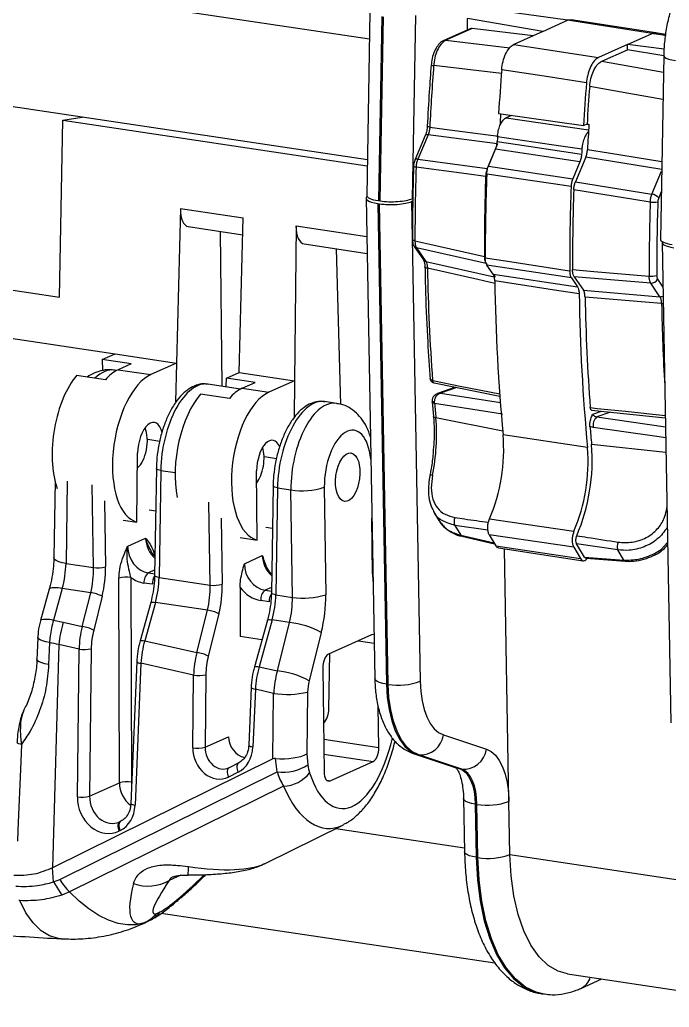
# Model space of a CAD drawing. Header units: millimetres. Extents: x 12 to 854, y 4 to 555.
# Drawn here: x 719.84 to 747.99, y 383.98 to 426.77 of the extents above; entities that cross this region are included whole.
import ezdxf

# ---------------------------------------------------------------- set-up
doc = ezdxf.new("R2010")
doc.units = ezdxf.units.MM

msp = doc.modelspace()

# ---------------------------------------------------------------- linework, layer by layer
at = {"color": 7, "linetype": 'Continuous', "lineweight": 25}
for p, q in [((734.998, 425.93), (674.23, 435.011)), ((734.904, 420.702), (674.136, 429.782)), ((735.019, 427.122), (734.876, 419.164)), ((743.585, 426.75), (740.13, 427.228)), ((735.527, 426.91), (735.384, 418.935)), ((735.458, 418.924), (735.601, 426.899)), ((736.988, 426.961), (736.846, 419.02)), ((742.517, 426.272), (739.245, 426.831)), ((739.245, 426.332), (739.245, 426.831)), ((742.517, 426.272), (743.585, 426.75)), ((743.742, 426.769), (743.585, 426.75)), ((747.242, 426.18), (743.585, 426.75)), ((743.585, 426.75), (743.585, 426.75)), ((747.401, 426.204), (743.742, 426.774)), ((739.355, 426.381), (738.217, 425.871)), ((739.443, 426.394), (738.309, 425.886)), ((742.085, 426.078), (739.443, 426.394)), ((742.517, 426.272), (741.251, 425.704)), ((738.309, 425.886), (741.078, 425.561)), ((746.183, 425.706), (747.242, 426.18)), ((747.242, 426.18), (747.242, 426.18)), ((747.323, 426.167), (747.242, 426.18)), ((747.819, 426.088), (747.323, 426.167)), ((747.482, 426.191), (747.402, 426.204)), ((747.827, 426.136), (747.482, 426.191)), ((741.251, 425.704), (744.925, 425.142)), ((746.183, 425.706), (744.925, 425.142)), ((745.063, 424.976), (746.183, 425.478)), ((746.183, 425.478), (746.183, 425.706)), ((747.763, 425.501), (746.183, 425.706)), ((747.748, 425.21), (746.183, 425.478)), ((745.063, 424.976), (747.735, 424.507)), ((747.748, 425.22), (747.605, 417.262)), ((737.67, 424.824), (737.67, 424.825)), ((721.565, 414.759), (721.703, 422.421)), ((721.703, 422.421), (722.549, 422.548)), ((721.703, 422.421), (734.899, 420.449)), ((740.593, 422.71), (744.27, 422.185)), ((741.15, 422.631), (740.923, 422.529)), ((740.923, 422.529), (744.493, 422.008)), ((737.502, 422.166), (737.502, 422.168)), ((744.426, 422.255), (744.27, 422.185)), ((744.426, 422.255), (744.507, 422.246)), ((737.412, 421.757), (736.966, 420.696)), ((737.538, 421.794), (737.092, 420.733)), ((737.413, 421.76), (737.412, 421.757)), ((740.552, 421.392), (737.538, 421.794)), ((740.552, 421.392), (740.104, 420.326)), ((740.152, 420.431), (740.461, 421.168)), ((744.119, 420.624), (740.461, 421.168)), ((737.092, 420.733), (740.104, 420.326)), ((744.372, 420.822), (743.924, 419.755)), ((747.66, 420.285), (744.372, 420.822)), ((740.152, 420.431), (743.809, 419.887)), ((744.119, 420.624), (743.809, 419.887)), ((747.24, 419.219), (747.658, 420.216)), ((688.57, 419.689), (721.565, 414.759)), ((743.924, 419.755), (747.24, 419.219)), ((734.848, 419.039), (735.227, 398.229)), ((747.642, 419.321), (747.531, 419.056)), ((726.808, 418.592), (726.636, 411.897)), ((726.808, 418.592), (729.521, 418.187)), ((735.356, 418.812), (735.429, 418.801)), ((735.356, 418.812), (735.735, 397.986)), ((735.384, 418.935), (735.458, 418.924)), ((735.809, 397.975), (735.429, 418.801)), ((736.875, 418.924), (736.817, 418.898)), ((736.817, 418.898), (737.196, 398.105)), ((729.349, 411.491), (729.521, 418.187)), ((686.088, 417.956), (723.972, 412.295)), ((727.146, 417.809), (729.502, 417.457)), ((731.813, 417.844), (731.744, 411.133)), ((731.813, 417.844), (734.878, 417.386)), ((728.61, 410.893), (728.54, 417.601)), ((732.165, 417.059), (734.892, 416.652)), ((733.749, 410.103), (733.573, 416.849)), ((736.939, 416.953), (737.334, 416.368)), ((740.05, 416.211), (737.041, 416.885)), ((737.041, 416.885), (737.436, 416.3)), ((747.68, 417.121), (748.059, 396.311)), ((737.336, 416.364), (737.334, 416.368)), ((737.401, 416.059), (737.401, 416.061)), ((737.436, 416.3), (740.404, 415.632)), ((740.05, 416.211), (740.081, 416.165)), ((743.747, 415.586), (740.09, 416.145)), ((740.354, 415.754), (740.09, 416.145)), ((740.354, 415.754), (744.011, 415.194)), ((740.361, 415.75), (740.446, 415.623)), ((743.747, 415.586), (744.011, 415.194)), ((747.189, 415.357), (743.87, 415.64)), ((743.87, 415.64), (744.266, 415.052)), ((747.48, 415.539), (747.715, 415.192)), ((747.584, 414.772), (747.189, 415.357)), ((744.266, 415.052), (747.584, 414.772)), ((723.417, 412.046), (723.972, 412.295)), ((723.972, 412.295), (726.636, 411.897)), ((724.664, 411.86), (723.417, 412.046)), ((723.417, 412.046), (723.42, 411.573)), ((724.664, 411.86), (724.106, 411.61)), ((726.636, 411.897), (725.523, 411.398)), ((726.636, 411.897), (726.593, 410.221)), ((723.549, 411.172), (722.304, 411.358)), ((724.037, 411.576), (723.949, 411.589)), ((724.106, 411.61), (725.523, 411.398)), ((728.794, 411.243), (729.349, 411.491)), ((729.349, 411.491), (731.744, 411.133)), ((729.413, 410.772), (727.992, 410.985)), ((728.79, 410.866), (728.794, 411.243)), ((730.04, 411.056), (728.794, 411.243)), ((729.483, 410.806), (730.04, 411.056)), ((731.744, 411.133), (730.632, 410.635)), ((731.744, 411.133), (731.728, 409.523)), ((737.733, 411.144), (737.737, 411.143)), ((737.8, 411.035), (740.653, 410.461)), ((738.731, 410.848), (737.95, 410.577)), ((738.783, 410.837), (738.08, 410.593)), ((728.926, 410.368), (727.678, 410.555)), ((729.483, 410.806), (730.632, 410.635)), ((738.08, 410.593), (740.675, 410.186)), ((726.593, 410.221), (726.6, 410.22)), ((733.57, 410.151), (733.051, 410.229)), ((737.711, 410.268), (737.712, 410.212)), ((737.712, 410.219), (737.77, 409.585)), ((737.821, 410.149), (737.818, 410.223)), ((744.624, 409.86), (747.818, 409.528)), ((744.671, 409.68), (745.058, 409.815)), ((745.449, 409.774), (744.844, 409.564)), ((744.844, 409.564), (747.825, 409.138)), ((740.776, 408.946), (737.878, 409.519)), ((744.689, 409.104), (744.552, 409.147)), ((744.447, 408.231), (740.789, 408.786)), ((725.906, 408.505), (725.39, 408.583)), ((747.845, 408.026), (744.622, 408.367)), ((724.918, 405.006), (724.948, 407.991)), ((730.965, 407.749), (730.449, 407.827)), ((725.76, 407.333), (725.687, 402.699)), ((725.951, 407.242), (725.878, 402.607)), ((725.951, 407.242), (726.572, 407.149)), ((730.123, 404.228), (730.107, 407.22)), ((721.368, 406.773), (721.316, 403.464)), ((721.901, 406.783), (721.845, 403.21)), ((723.037, 403.032), (722.981, 406.621)), ((730.82, 406.577), (730.747, 401.943)), ((731.01, 406.486), (730.937, 401.851)), ((731.01, 406.486), (731.593, 406.398)), ((731.655, 401.744), (731.593, 406.398)), ((733.039, 406.514), (733.1, 401.859)), ((723.513, 405.933), (723.557, 403.074)), ((728.096, 402.276), (728.04, 405.865)), ((725.731, 405.485), (725.444, 405.528)), ((737.777, 405.466), (738.005, 405.08)), ((747.866, 405.504), (747.889, 405.624)), ((747.866, 405.504), (747.891, 405.5)), ((724.329, 405.094), (724.918, 405.006)), ((728.572, 405.177), (728.617, 402.318)), ((735.132, 402.77), (735.101, 405.174)), ((738.008, 405.082), (738.027, 405.044)), ((738.702, 404.865), (738.957, 404.434)), ((740.132, 404.649), (738.702, 404.865)), ((730.791, 404.729), (730.504, 404.772)), ((738.957, 404.434), (740.399, 404.1)), ((743.847, 403.921), (740.187, 404.459)), ((740.187, 404.459), (740.47, 403.979)), ((724.517, 403.959), (725.294, 404.307)), ((729.388, 404.338), (730.123, 404.228)), ((739.006, 404.39), (740.421, 404.062)), ((740.47, 403.979), (744.142, 403.421)), ((744.322, 403.483), (743.976, 404.07)), ((745.756, 403.799), (743.976, 404.07)), ((747.636, 403.823), (747.917, 404.122)), ((729.576, 403.203), (730.353, 403.551)), ((740.583, 403.89), (744.255, 403.332)), ((741.042, 392.903), (740.843, 403.851)), ((743.847, 403.921), (744.142, 403.421)), ((746.017, 403.357), (745.756, 403.799)), ((747.345, 403.638), (747.636, 403.823)), ((721.845, 403.21), (723.037, 403.032)), ((744.322, 403.483), (746.017, 403.357)), ((744.383, 403.438), (746.082, 403.312)), ((725.691, 402.933), (725.414, 402.809)), ((725.414, 402.809), (725.689, 402.768)), ((735.144, 402.776), (735.132, 402.77)), ((724.157, 393.702), (724.138, 402.57)), ((724.658, 402.603), (724.677, 393.735)), ((725.586, 402.311), (725.224, 402.365)), ((725.878, 402.607), (728.096, 402.276)), ((721.118, 402.105), (720.737, 400.734)), ((721.679, 402.128), (721.298, 400.757)), ((722.914, 401.943), (721.679, 402.128)), ((722.549, 400.477), (722.914, 401.943)), ((729.387, 402.177), (729.392, 400.042)), ((730.75, 402.177), (730.474, 402.053)), ((730.474, 402.053), (730.748, 402.012)), ((730.937, 401.851), (731.655, 401.744)), ((723.409, 401.79), (723.044, 400.325)), ((725.515, 401.516), (725.054, 399.856)), ((725.717, 401.524), (725.256, 399.864)), ((727.973, 401.187), (725.717, 401.524)), ((730.646, 401.555), (730.283, 401.609)), ((727.516, 399.351), (727.973, 401.187)), ((728.468, 401.034), (728.011, 399.198)), ((721.298, 400.757), (721.728, 400.664)), ((721.728, 400.664), (722.549, 400.477)), ((730.574, 400.76), (730.011, 398.732)), ((730.777, 400.768), (730.213, 398.74)), ((731.533, 400.655), (730.777, 400.768)), ((731.007, 398.56), (731.533, 400.655)), ((732.908, 400.228), (732.381, 398.132)), ((735.082, 400.12), (733.22, 399.285)), ((721.13, 399.782), (721.09, 398.833)), ((721.533, 399.694), (721.26, 390.022)), ((722.41, 399.495), (721.533, 399.694)), ((725.256, 399.864), (727.516, 399.351)), ((730.336, 399.901), (729.392, 400.042)), ((734.515, 399.865), (735.199, 399.763)), ((722.336, 393.102), (722.41, 399.495)), ((722.94, 399.517), (722.866, 393.123)), ((733.24, 396.917), (733.278, 399.311)), ((724.913, 398.967), (724.654, 392.815)), ((725.094, 398.887), (724.835, 392.734)), ((727.377, 398.369), (725.094, 398.887)), ((730.213, 398.74), (731.007, 398.56)), ((732.972, 398.679), (733.032, 394.172)), ((727.34, 395.227), (727.377, 398.369)), ((727.907, 398.391), (727.87, 395.248)), ((735.735, 397.986), (735.809, 397.975)), ((729.87, 397.843), (729.765, 395.342)), ((730.051, 397.763), (729.945, 395.262)), ((730.844, 397.583), (730.051, 397.763)), ((730.805, 394.742), (730.844, 397.583)), ((732.317, 397.64), (732.279, 394.956)), ((735.402, 395.235), (735.379, 397.016)), ((727.87, 395.248), (728.891, 395.706)), ((733.013, 395.592), (735.402, 395.235)), ((738.201, 395.783), (740.064, 395.164)), ((730.805, 394.742), (721.26, 390.022)), ((729.332, 394.572), (728.911, 394.363)), ((729.336, 394.574), (729.332, 394.572)), ((730.989, 394.178), (730.924, 394.765)), ((732.279, 394.956), (732.332, 394.48)), ((733.021, 394.948), (735.155, 394.629)), ((733.292, 393.794), (735.155, 394.629)), ((736.928, 394.961), (738.79, 394.342)), ((737.058, 394.93), (736.928, 394.961)), ((737.058, 394.93), (737.131, 394.919)), ((737.058, 394.93), (738.92, 394.311)), ((738.993, 394.3), (737.131, 394.919)), ((721.573, 389.522), (730.989, 394.178)), ((729.301, 394.166), (728.88, 393.957)), ((738.92, 394.311), (738.79, 394.342)), ((738.92, 394.311), (738.993, 394.3)), ((722.866, 393.123), (724.157, 393.702)), ((733.148, 393.816), (733.292, 393.794)), ((731.27, 393.563), (721.994, 388.976)), ((739.073, 393.026), (739.115, 390.723)), ((741.084, 390.599), (741.042, 392.903)), ((739.581, 392.783), (739.655, 392.772)), ((739.581, 392.783), (739.623, 390.48)), ((739.697, 390.469), (739.655, 392.772)), ((724.222, 392.044), (724.172, 392.02)), ((724.225, 392.046), (724.222, 392.044)), ((724.19, 391.638), (724.141, 391.614)), ((730.472, 390.214), (733.84, 391.879)), ((733.534, 391.728), (739.112, 390.894)), ((739.623, 390.48), (739.697, 390.469)), ((741.084, 390.599), (751.944, 388.977)), ((721.307, 389.411), (721.26, 390.022)), ((721.307, 389.411), (721.573, 389.522)), ((726.828, 389.7), (726.316, 389.471)), ((721.307, 389.411), (721.307, 389.411)), ((721.307, 389.411), (721.667, 388.842)), ((719.84, 388.601), (719.803, 388.603)), ((721.994, 388.976), (721.667, 388.842)), ((725.417, 387.719), (725.237, 387.638)), ((725.426, 387.72), (725.534, 387.778)), ((725.776, 388.042), (725.926, 388.109)), ((725.974, 388.059), (740.431, 385.899)), ((743.572, 385.429), (753.263, 383.981)), ((744.153, 384.797), (745.065, 385.206)), ((742.469, 384.567), (742.542, 384.556))]:
    msp.add_line(p, q, dxfattribs=at)
at = {"color": 7, "linetype": 'Continuous', "lineweight": 25, "flags": 128}
for points in [[(747.323, 426.167), (747.425, 426.194), (747.482, 426.191)], [(747.748, 425.22), (747.75, 425.203), (747.783, 425.158), (747.853, 425.114), (747.958, 425.073), (748.094, 425.038), (748.256, 425.008)], [(740.717, 424.448), (739.134, 424.631), (737.779, 424.789)], [(744.402, 424.048), (742.565, 424.33), (740.728, 424.611)], [(747.714, 423.322), (746.232, 423.583), (744.54, 423.881)], [(737.611, 422.125), (737.575, 422.132), (737.545, 422.14), (737.522, 422.149), (737.508, 422.157), (737.502, 422.166), (737.502, 422.166)], [(737.611, 422.125), (738.253, 422.039), (740.593, 421.727)], [(737.538, 421.794), (737.5, 421.796), (737.468, 421.793), (737.442, 421.785), (737.423, 421.773), (737.413, 421.76)], [(744.202, 421.164), (742.885, 421.357), (740.544, 421.698)], [(740.534, 421.5), (741.412, 421.369), (744.192, 420.956)], [(744.445, 421.151), (745.362, 421.002), (747.666, 420.626)], [(737.092, 420.733), (737.054, 420.734), (737.022, 420.731), (736.996, 420.723), (736.977, 420.711), (736.966, 420.696)], [(737.018, 420.385), (736.982, 420.393), (736.952, 420.401), (736.93, 420.41), (736.916, 420.42), (736.91, 420.43), (736.91, 420.432)], [(740.031, 419.98), (739.198, 420.092), (737.018, 420.385)], [(743.735, 419.542), (742.857, 419.673), (740.078, 420.086)], [(747.166, 418.871), (746.46, 418.986), (743.851, 419.409)], [(736.967, 417.196), (736.931, 417.204), (736.902, 417.213), (736.879, 417.224), (736.865, 417.236), (736.859, 417.248), (736.859, 417.25)], [(736.967, 417.196), (737.608, 417.052), (739.976, 416.521)], [(740.015, 416.457), (740.893, 416.322), (743.672, 415.897)], [(737.51, 416.003), (737.474, 416.012), (737.444, 416.022), (737.422, 416.033), (737.407, 416.046), (737.401, 416.059), (737.401, 416.059)], [(740.432, 415.348), (739.688, 415.515), (737.51, 416.003)], [(743.796, 415.95), (744.714, 415.872), (747.115, 415.668)], [(744.085, 414.895), (743.207, 415.029), (740.428, 415.454)], [(747.658, 414.475), (746.951, 414.535), (744.34, 414.757)], [(747.728, 414.47), (747.702, 414.471), (747.658, 414.475)], [(737.737, 411.143), (737.819, 411.126), (738.93, 410.903), (740.645, 410.558)], [(737.737, 411.143), (737.741, 411.116), (737.747, 411.092), (737.757, 411.071), (737.768, 411.054), (737.782, 411.042), (737.797, 411.036), (737.8, 411.035)], [(737.783, 411.039), (737.784, 411.039), (737.799, 411.037)], [(737.71, 410.268), (737.711, 410.266), (737.716, 410.257), (737.731, 410.247), (737.753, 410.238), (737.782, 410.23), (737.818, 410.223)], [(737.821, 410.149), (737.785, 410.158), (737.755, 410.17), (737.732, 410.185), (737.718, 410.201), (737.712, 410.219), (737.712, 410.219)], [(740.761, 409.689), (740.208, 409.775), (737.821, 410.149)], [(744.564, 409.967), (744.87, 409.935), (746.094, 409.808), (747.816, 409.629)], [(747.834, 408.654), (747.345, 408.724), (744.689, 409.104)], [(725.951, 407.242), (725.89, 407.254), (725.839, 407.269), (725.799, 407.287), (725.773, 407.306), (725.761, 407.326), (725.76, 407.333)], [(731.01, 406.486), (730.949, 406.498), (730.898, 406.513), (730.859, 406.531), (730.832, 406.55), (730.82, 406.57), (730.82, 406.577)], [(740.2, 405.147), (741.079, 405.019), (743.86, 404.61)], [(721.845, 403.21), (721.677, 403.245), (721.535, 403.287), (721.425, 403.336), (721.352, 403.389), (721.318, 403.444), (721.316, 403.464)], [(725.878, 402.607), (725.817, 402.62), (725.766, 402.635), (725.727, 402.653), (725.7, 402.672), (725.688, 402.691), (725.687, 402.699)], [(721.679, 402.128), (721.511, 402.151), (721.367, 402.162), (721.251, 402.161), (721.17, 402.146), (721.125, 402.119), (721.118, 402.105)], [(730.937, 401.851), (730.877, 401.864), (730.826, 401.879), (730.786, 401.897), (730.76, 401.916), (730.748, 401.935), (730.747, 401.943)], [(725.515, 401.516), (725.518, 401.521), (725.534, 401.531), (725.563, 401.536), (725.605, 401.537), (725.657, 401.533), (725.717, 401.524)], [(721.298, 400.757), (721.13, 400.78), (720.986, 400.791), (720.87, 400.79), (720.789, 400.775), (720.744, 400.748), (720.737, 400.734)], [(730.574, 400.76), (730.577, 400.765), (730.593, 400.775), (730.622, 400.78), (730.664, 400.781), (730.716, 400.777), (730.777, 400.768)], [(720.622, 400.007), (720.594, 399.342), (720.582, 399.058)], [(721.13, 399.782), (720.967, 399.816), (720.83, 399.855), (720.725, 399.899), (720.655, 399.944), (720.624, 399.991), (720.622, 400.009)], [(725.054, 399.856), (725.056, 399.861), (725.072, 399.87), (725.102, 399.876), (725.143, 399.876), (725.195, 399.872), (725.256, 399.864)], [(721.09, 398.833), (720.927, 398.867), (720.79, 398.906), (720.685, 398.95), (720.615, 398.995), (720.584, 399.042), (720.582, 399.058)], [(724.913, 398.967), (724.914, 398.962), (724.925, 398.945), (724.949, 398.929), (724.987, 398.913), (725.035, 398.899), (725.094, 398.887)], [(730.011, 398.732), (730.013, 398.737), (730.029, 398.747), (730.059, 398.752), (730.1, 398.752), (730.152, 398.748), (730.213, 398.74)], [(735.735, 397.986), (735.574, 398.016), (735.437, 398.056), (735.332, 398.103), (735.262, 398.155), (735.229, 398.211), (735.227, 398.229)], [(735.735, 397.986), (735.768, 397.415), (735.844, 396.879), (735.961, 396.389), (736.117, 395.954), (736.309, 395.584), (736.533, 395.286), (736.785, 395.066), (737.058, 394.93)], [(737.196, 398.105), (737.221, 397.671), (737.279, 397.264), (737.368, 396.891), (737.486, 396.561), (737.632, 396.279), (737.803, 396.053), (737.994, 395.886), (738.201, 395.783)], [(729.87, 397.843), (729.871, 397.838), (729.882, 397.821), (729.906, 397.805), (729.944, 397.789), (729.992, 397.775), (730.051, 397.763)], [(737.131, 394.919), (736.858, 395.055), (736.607, 395.275), (736.382, 395.573), (736.19, 395.943), (736.034, 396.378), (735.917, 396.868), (735.841, 397.404), (735.809, 397.975)], [(719.911, 395.373), (719.852, 395.385), (719.802, 395.399), (719.763, 395.414), (719.737, 395.43), (719.724, 395.447), (719.723, 395.456)], [(719.911, 395.373), (719.88, 394.631), (719.757, 391.662), (719.737, 391.172)], [(729.765, 395.342), (729.765, 395.337), (729.776, 395.32), (729.801, 395.304), (729.838, 395.288), (729.887, 395.274), (729.945, 395.262)], [(740.064, 395.164), (740.266, 395.063), (740.452, 394.9), (740.618, 394.68), (740.76, 394.406), (740.876, 394.084), (740.962, 393.721), (741.018, 393.325), (741.042, 392.903)], [(729.332, 394.572), (729.303, 394.551), (729.278, 394.518), (729.26, 394.474), (729.251, 394.422), (729.25, 394.363), (729.259, 394.299), (729.276, 394.232), (729.301, 394.166)], [(728.911, 394.363), (728.882, 394.343), (728.856, 394.31), (728.839, 394.266), (728.829, 394.213), (728.829, 394.154), (728.837, 394.09), (728.855, 394.024), (728.88, 393.957)], [(738.92, 394.311), (739.057, 394.243), (739.182, 394.133), (739.295, 393.984), (739.391, 393.799), (739.469, 393.582), (739.527, 393.336), (739.565, 393.068), (739.581, 392.783)], [(739.655, 392.772), (739.638, 393.057), (739.601, 393.325), (739.542, 393.571), (739.464, 393.788), (739.368, 393.973), (739.256, 394.122), (739.13, 394.232), (738.993, 394.3)], [(739.581, 392.783), (739.419, 392.814), (739.283, 392.853), (739.178, 392.9), (739.108, 392.953), (739.075, 393.009), (739.073, 393.026)], [(724.654, 392.815), (724.655, 392.809), (724.666, 392.793), (724.69, 392.776), (724.728, 392.761), (724.776, 392.747), (724.835, 392.734)], [(724.172, 392.02), (724.143, 391.999), (724.117, 391.966), (724.099, 391.922), (724.09, 391.87), (724.09, 391.81), (724.098, 391.747), (724.115, 391.68), (724.141, 391.614)], [(724.222, 392.044), (724.193, 392.024), (724.167, 391.991), (724.149, 391.947), (724.14, 391.894), (724.139, 391.835), (724.148, 391.771), (724.165, 391.705), (724.19, 391.638)], [(739.623, 390.48), (739.461, 390.511), (739.325, 390.55), (739.22, 390.597), (739.15, 390.65), (739.117, 390.706), (739.115, 390.723)], [(739.623, 390.48), (739.674, 389.509), (739.791, 388.588), (739.97, 387.731), (740.21, 386.954), (740.507, 386.269), (740.855, 385.687), (741.249, 385.217), (741.683, 384.867), (742.149, 384.643), (742.469, 384.567)], [(742.566, 384.553), (742.223, 384.632), (741.756, 384.856), (741.323, 385.206), (740.929, 385.676), (740.58, 386.258), (740.284, 386.943), (740.044, 387.72), (739.864, 388.577), (739.748, 389.498), (739.697, 390.469)], [(743.572, 385.429), (743.179, 385.538), (742.744, 385.79), (742.345, 386.172), (741.99, 386.674), (741.686, 387.289), (741.44, 388.003), (741.255, 388.804), (741.136, 389.675), (741.084, 390.599)], [(721.635, 386.945), (721.52, 386.957), (721.133, 387.07), (720.764, 387.298), (720.42, 387.634), (720.11, 388.072), (719.84, 388.601)], [(725.237, 387.638), (724.885, 387.557), (724.505, 387.55), (724.104, 387.615), (723.688, 387.754), (723.263, 387.963), (722.834, 388.239), (722.409, 388.579), (721.994, 388.976)]]:
    msp.add_lwpolyline(points, dxfattribs=at)
at = {"color": 7, "linetype": 'Continuous', "lineweight": 25}
for centre, radius, start, end in [((738.291, 425.703), 0.183, 84.3937, 114.0793), ((833.986, 417.36), 96.494, 175.58475, 177.1695), ((737.772, 424.951), 0.163, 231.3794, 272.6248), ((838.814, 416.684), 98.405, 175.37975, 176.48912), ((842.454, 416.14), 98.37, 175.38903, 176.47708), ((841.932, 416.215), 97.693, 175.49924, 176.45528), ((837.224, 416.836), 96.722, 176.52561, 176.8298), ((840.893, 416.274), 96.571, 176.45502, 177.10513), ((837.17, 416.7), 96.754, 177.03924, 177.1567), ((840.874, 416.148), 96.802, 177.02936, 177.15288), ((830.909, 417.299), 93.941, 178.11727, 180.06292), ((834.516, 416.755), 94.54, 178.04524, 180.14176), ((834.867, 416.641), 94.852, 177.91845, 180.11122), ((838.559, 416.089), 94.886, 177.91436, 180.11574), ((838.337, 416.184), 94.541, 178.04519, 180.14182), ((747.158, 418.732), 0.494, 41.0308, 80.5258), ((841.087, 415.778), 93.972, 178.11356, 180.06698), ((747.301, 419.771), 0.909, 261.4827, 282.2778), ((840.934, 415.804), 93.49, 178.11356, 180.06698), ((737.077, 417.048), 0.167, 214.8454, 257.7988), ((737.471, 416.463), 0.168, 216.3332, 257.7637), ((821.517, 417.421), 84.02, 180.96685, 184.28466), ((747.221, 416.386), 0.726, 261.6234, 287.8478), ((747.199, 415.664), 0.308, 268.1656, 336.0796), ((824.343, 416.661), 83.924, 180.82364, 185.38389), ((828.026, 416.108), 83.95, 180.82819, 185.38388), ((828.792, 416.298), 84.465, 181.04564, 184.29889), ((747.597, 415.058), 0.287, 267.2606, 295.7927), ((832.769, 415.936), 85.124, 180.98308, 183.37445), ((724.838, 410.106), 1.672, 115.9442, 140.4155), ((737.833, 411.128), 0.102, 170.8827, 240.8142), ((730.214, 409.303), 1.672, 115.9442, 140.4155), ((815.069, 416.872), 77.541, 184.97429, 185.44182), ((745.226, 409.179), 0.542, 134.7738, 187.9456), ((728.826, 408.812), 9.08, 348.7008, 4.4664), ((822.465, 415.779), 78.195, 184.86585, 185.43964), ((732.998, 408.181), 7.815, 337.1597, 4.4419), ((736.171, 407.707), 8.477, 337.1385, 4.4635), ((736.691, 407.629), 7.779, 337.1634, 4.4405), ((737.662, 406.795), 0.247, 74.1691, 100.7098), ((732.069, 409.553), 3.19, 261.4248, 287.7002), ((739.031, 405.038), 0.371, 153.1527, 207.778), ((739.026, 404.463), 0.0752, 202.9863, 254.2872), ((746.237, 403.949), 0.504, 158.0384, 197.3226), ((747.514, 403.708), 0.182, 202.6727, 222.5132), ((747.716, 403.876), 0.0958, 213.6948, 253.2335), ((746.092, 403.396), 0.085, 207.2531, 263.1887), ((723.206, 404.174), 1.155, 261.6051, 287.7378), ((725.74, 402.406), 0.518, 128.9896, 184.5577), ((724.476, 401.359), 1.258, 81.65, 105.5773), ((726.265, 402.316), 0.678, 148.8645, 180.4147), ((728.265, 403.418), 1.155, 261.6051, 287.7378), ((722.751, 400.539), 1.414, 62.2716, 83.3846), ((730.8, 401.65), 0.518, 128.9896, 184.5577), ((731.324, 401.56), 0.678, 148.8645, 180.4147), ((732.131, 404.898), 3.19, 261.4248, 287.7002), ((727.811, 399.783), 1.414, 62.2716, 83.3846), ((725.733, 399.353), 4.214, 161.8761, 175.3556), ((731.069, 396.737), 3.946, 62.2124, 83.2345), ((722.386, 399.073), 1.414, 62.2716, 83.3846), ((722.619, 400.873), 1.394, 261.3642, 283.3069), ((727.353, 397.947), 1.414, 62.2716, 83.3846), ((730.542, 394.641), 3.946, 62.2124, 83.2345), ((727.586, 399.747), 1.394, 261.3642, 283.3069), ((736.259, 400.637), 2.7, 260.4111, 290.3231), ((731.434, 401.382), 3.844, 261.1798, 283.2763), ((732.296, 396.91), 0.945, 318.5412, 0.4347), ((729.822, 395.7), 0.931, 179.6831, 255.5155), ((737.207, 395.92), 1.004, 265.6789, 352.1354), ((727.55, 396.605), 1.394, 261.3642, 283.3069), ((739.069, 395.301), 1.004, 265.6789, 352.1354), ((731.221, 396.282), 2.117, 263.6901, 301.6396), ((731.217, 395.071), 1.509, 272.0298, 321.7775), ((724.494, 392.491), 1.258, 81.65, 105.5773), ((722.545, 394.48), 1.394, 261.3642, 283.3069), ((740.104, 395.435), 2.7, 260.4111, 290.3231), ((740.146, 393.131), 2.7, 260.4111, 290.3231), ((716.173, 390.012), 10.974, 358.4462, 0.3278), ((724.439, 391.3), 3.373, 211.8234, 223.5536), ((725.403, 391.098), 1.866, 250.1577, 299.322), ((724.466, 389.228), 1.767, 295.8718, 317.8377), ((724.933, 388.875), 1.254, 296.2284, 322.3618), ((743.82, 385.504), 0.781, 295.1308, 343.3546)]:
    msp.add_arc(centre, radius, start, end, dxfattribs=at)
for centre, major_axis, ratio, start_param, end_param in [((739.454, 426.147), (-0.09, 0.238), 0.793163, 5.892093, 6.331686), ((747.236, 425.159), (0.165, 1.045), 0.484808, 0.001147, 0.304189), ((735.864, 419.04), (1.016, 0), 0.258898, 2.846617, 4.188488), ((735.893, 419.163), (1.016, 0), 0.258898, 3.136912, 4.188488), ((735.966, 419.152), (1.016, 0), 0.258898, 4.188488, 5.759285), ((727.298, 418.779), (0.154, 0.969), 0.480671, 1.840512, 3.146156), ((735.938, 419.029), (1.016, 0), 0.258898, 4.188488, 5.759285), ((732.303, 418.031), (0.136, 0.972), 0.485188, 1.831316, 3.13696), ((748.622, 417.26), (1.016, 0), 0.258898, 3.136912, 4.188488), ((748.696, 417.123), (1.016, 0), 0.258898, 3.013129, 4.188488), ((722.885, 408.623), (0.454, 3.249), 0.485188, 0.641909, 2.362771), ((723.463, 408.537), (0.495, 3.051), 0.479935, 0.005987, 0.565762), ((725.499, 408.233), (0.516, 3.24), 0.480671, 0.304623, 3.099733), ((727.496, 407.934), (0.507, 3.049), 0.4789, 0.007955, 1.878811), ((728.212, 407.827), (0.516, 3.24), 0.480671, 0.651105, 2.217867), ((730.657, 407.462), (0.454, 3.249), 0.485188, 0.295427, 3.090537), ((732.555, 407.178), (0.507, 3.049), 0.4789, 0.007955, 1.878811), ((733.139, 407.091), (0.424, 3.061), 0.485432, 6.274522, 8.148886), ((725.499, 408.233), (0.173, 1.087), 0.480671, 5.424603, 8.154241), ((734.055, 406.969), (0.268, 2.014), 0.486685, 5.163188, 8.146169), ((724.84, 408.331), (0.136, 1.05), 0.487344, 3.596686, 5.582719), ((730.657, 407.462), (0.152, 1.09), 0.485188, 5.607561, 8.145045), ((729.899, 407.575), (0.136, 1.05), 0.487344, 3.810942, 5.466378), ((726.21, 404.188), (-0.485, 0.941), 0.826526, 1.051371, 1.993288), ((725.433, 403.84), (-0.374, 0.991), 0.844858, 1.147156, 2.700499), ((731.269, 403.432), (-0.485, 0.941), 0.826526, 1.051371, 1.993288), ((720.787, 402.735), (0.372, 2.084), 0.475891, 4.502326, 5.025924), ((730.493, 403.084), (-0.374, 0.991), 0.844858, 1.147156, 2.700499), ((721.979, 402.557), (0.265, 2.1), 0.488104, 4.477808, 5.001407), ((722.309, 402.514), (0.322, 2.477), 0.487344, 4.479516, 5.003115), ((736.72, 403.482), (0.418, 3.148), 0.486685, 1.862983, 1.995892), ((725.243, 403.764), (-0.531, 1.338), 0.842828, 2.213697, 2.686475), ((724.82, 402.133), (0.36, 2.086), 0.477448, 4.499505, 5.023104), ((727.038, 401.801), (0.265, 2.1), 0.488104, 4.477808, 5.001407), ((727.368, 401.758), (0.322, 2.477), 0.487344, 4.479516, 5.003115), ((730.302, 403.008), (-0.531, 1.338), 0.842828, 1.877649, 2.686475), ((729.879, 401.377), (0.36, 2.086), 0.477448, 4.499505, 5.023104), ((731.513, 401.148), (0.418, 3.148), 0.486685, 4.480977, 5.004576), ((730.597, 401.269), (0.262, 2.101), 0.488471, 4.47697, 5.000569), ((723.478, 399.863), (0.309, 2.099), 0.487897, 1.346308, 1.818418), ((723.808, 399.82), (0.225, 1.727), 0.485818, 1.338383, 1.810493), ((735.089, 399.628), (0.067, 0.504), 0.486685, 6.12795, 6.575372), ((726.159, 399.255), (0.374, 2.085), 0.481101, 1.361934, 1.834044), ((728.445, 398.737), (0.309, 2.099), 0.487897, 1.346308, 1.818418), ((733.226, 398.793), (0.067, 0.504), 0.486685, 0.292187, 1.862983), ((728.775, 398.694), (0.225, 1.727), 0.485818, 1.338383, 1.810493), ((731.117, 398.131), (0.374, 2.085), 0.481101, 1.361934, 1.834044), ((731.93, 397.947), (0.374, 2.085), 0.490764, 1.361436, 1.833546), ((732.846, 397.825), (0.141, 1.052), 0.485246, 1.339889, 1.812), ((734.182, 397.376), (0.442, 4.782), 0.433042, 2.354048, 4.381455), ((728.385, 395.08), (-0.379, 1.17), 0.832461, 1.186696, 3.263638), ((728.586, 395.145), (-0.224, 0.82), 0.828774, 1.224962, 3.301904), ((728.721, 395.482), (-0.444, 1.372), 0.832461, 3.263638, 4.293382), ((735.148, 395.121), (0.067, 0.504), 0.486685, 3.43378, 5.004576), ((731.299, 390.509), (-0.416, 4.256), 0.222444, 6.23987, 6.367154), ((731.363, 395.078), (1.059, 0.051), 0.303985, 4.27068, 5.743638), ((731.931, 395.069), (-0.316, 2.173), 0.513479, 1.917676, 2.259451), ((732.847, 394.947), (0.111, 1.196), 0.433042, 2.012273, 2.354048), ((733.286, 394.286), (0.067, 0.504), 0.486685, 1.862983, 3.43378), ((725.073, 393.583), (-0.406, 0.977), 0.840666, 1.119506, 2.194514), ((725.264, 393.659), (-0.25, 0.63), 0.842828, 1.133132, 1.321064), ((733.265, 397.498), (0.045, 5.768), 0.467422, 2.325185, 3.373049), ((723.561, 392.93), (-0.444, 1.372), 0.832461, 1.186696, 3.263638), ((723.761, 392.995), (-0.289, 1.022), 0.829598, 1.217473, 3.294415), ((723.611, 392.955), (-0.444, 1.372), 0.832461, 3.263638, 4.293382), ((733.265, 397.498), (0.045, 5.768), 0.467422, 3.373049, 3.387767), ((724.003, 392.918), (6.911, -2.257), 0.280586, 5.273906, 6.004159), ((731.013, 394.166), (5.378, 6.119), 0.090433, 2.520913, 3.289791), ((731.013, 394.166), (5.378, 6.119), 0.090433, 3.384418, 3.978307), ((729.609, 395.69), (4.783, 8.044), 0.184253, 2.581636, 3.350514)]:
    msp.add_ellipse(centre, major_axis=major_axis, ratio=ratio, start_param=start_param, end_param=end_param, dxfattribs=at)
msp.add_ellipse((734.055, 406.954), major_axis=(0.139, 1.049), ratio=0.486685, dxfattribs=at)
for points, knots in [([(748.711, 428.692), (748.656, 428.601), (748.498, 428.342), (748.274, 427.865), (748.058, 427.257), (747.896, 426.619), (747.792, 425.976), (747.755, 425.508), (747.749, 425.261), (747.748, 425.22)], [0, 0, 0, 0, 0.095968, 0.275211, 0.452075, 0.627101, 0.801215, 0.96636, 1, 1, 1, 1]), ([(738.217, 425.869), (738.213, 425.868), (738.142, 425.848), (738.024, 425.742), (737.868, 425.545), (737.75, 425.266), (737.682, 425.01), (737.678, 424.863), (737.677, 424.825)], [0, 0, 0, 0, 0.010667, 0.20764, 0.427935, 0.672173, 0.915641, 1, 1, 1, 1]), ([(738.309, 425.886), (738.247, 425.848), (738.125, 425.772), (737.963, 425.525), (737.842, 425.211), (737.792, 424.951), (737.781, 424.811), (737.779, 424.789)], [0, 0, 0, 0, 0.238929, 0.477785, 0.716039, 0.953918, 1, 1, 1, 1]), ([(740.728, 424.611), (740.744, 424.729), (740.774, 424.966), (740.89, 425.292), (741.041, 425.548), (741.17, 425.665), (741.24, 425.699), (741.251, 425.704)], [0, 0, 0, 0, 0.23918, 0.47836, 0.717538, 0.956715, 1, 1, 1, 1]), ([(744.925, 425.142), (744.865, 425.104), (744.746, 425.028), (744.588, 424.78), (744.468, 424.467), (744.417, 424.208), (744.404, 424.07), (744.402, 424.048)], [0, 0, 0, 0, 0.239124, 0.478248, 0.71737, 0.956492, 1, 1, 1, 1]), ([(744.54, 423.881), (744.555, 423.999), (744.585, 424.235), (744.7, 424.561), (744.85, 424.816), (744.98, 424.935), (745.051, 424.97), (745.063, 424.976)], [0, 0, 0, 0, 0.237957, 0.47592, 0.713801, 0.952152, 1, 1, 1, 1]), ([(737.67, 424.824), (737.641, 424.433), (737.575, 423.546), (737.528, 422.662), (737.502, 422.168)], [0, 0, 0, 0, 0.44042, 1, 1, 1, 1]), ([(740.544, 421.698), (740.553, 421.783), (740.57, 421.954), (740.647, 422.195), (740.752, 422.389), (740.851, 422.491), (740.908, 422.521), (740.923, 422.529)], [0, 0, 0, 0, 0.2296036, 0.4592072, 0.6888089, 0.91841, 1, 1, 1, 1]), ([(737.498, 422.166), (737.497, 422.135), (737.495, 422.038), (737.463, 421.888), (737.425, 421.797), (737.41, 421.761)], [0, 0, 0, 0, 0.2203392, 0.6930263, 1, 1, 1, 1]), ([(737.611, 422.125), (737.605, 422.068), (737.593, 421.952), (737.556, 421.848), (737.538, 421.794)], [0, 0, 0, 0, 0.488166, 1, 1, 1, 1]), ([(744.489, 421.923), (744.477, 421.915), (744.424, 421.877), (744.339, 421.732), (744.252, 421.51), (744.212, 421.308), (744.204, 421.194), (744.202, 421.164)], [0, 0, 0, 0, 0.07319, 0.349495, 0.625797, 0.902099, 1, 1, 1, 1]), ([(740.461, 421.168), (740.48, 421.22), (740.518, 421.325), (740.529, 421.441), (740.534, 421.5)], [0, 0, 0, 0, 0.5, 1, 1, 1, 1]), ([(744.372, 420.822), (744.391, 420.874), (744.429, 420.977), (744.44, 421.093), (744.445, 421.151)], [0, 0, 0, 0, 0.499993, 1, 1, 1, 1]), ([(736.983, 420.733), (736.969, 420.699), (736.93, 420.609), (736.906, 420.499), (736.91, 420.435), (736.91, 420.432)], [0, 0, 0, 0, 0.366962, 0.970588, 1, 1, 1, 1]), ([(737.092, 420.733), (737.073, 420.682), (737.035, 420.58), (737.02, 420.456), (737.018, 420.393), (737.018, 420.385)], [0, 0, 0, 0, 0.469038, 0.938058, 1, 1, 1, 1]), ([(744.192, 420.956), (744.186, 420.899), (744.176, 420.782), (744.138, 420.677), (744.119, 420.624)], [0, 0, 0, 0, 0.490848, 1, 1, 1, 1]), ([(736.91, 420.432), (736.898, 420.041), (736.866, 418.975), (736.862, 417.919), (736.859, 417.25)], [0, 0, 0, 0, 0.3665, 1, 1, 1, 1]), ([(740.104, 420.326), (740.085, 420.271), (740.045, 420.162), (740.036, 420.041), (740.031, 419.98)], [0, 0, 0, 0, 0.499991, 1, 1, 1, 1]), ([(740.078, 420.086), (740.083, 420.143), (740.092, 420.256), (740.127, 420.372), (740.149, 420.425), (740.152, 420.431)], [0, 0, 0, 0, 0.472101, 0.944203, 1, 1, 1, 1]), ([(743.809, 419.887), (743.789, 419.833), (743.75, 419.724), (743.74, 419.603), (743.735, 419.542)], [0, 0, 0, 0, 0.5, 1, 1, 1, 1]), ([(743.851, 419.409), (743.855, 419.465), (743.865, 419.579), (743.899, 419.694), (743.922, 419.749), (743.924, 419.755)], [0, 0, 0, 0, 0.469159, 0.938326, 1, 1, 1, 1]), ([(747.166, 418.871), (747.171, 418.928), (747.182, 419.041), (747.215, 419.157), (747.237, 419.212), (747.24, 419.219)], [0, 0, 0, 0, 0.468981, 0.937946, 1, 1, 1, 1]), ([(747.531, 419.056), (747.522, 419.03), (747.504, 418.98), (747.495, 418.917), (747.494, 418.886), (747.494, 418.882)], [0, 0, 0, 0, 0.467634, 0.935276, 1, 1, 1, 1]), ([(736.86, 417.294), (736.86, 417.254), (736.86, 417.144), (736.886, 417.024), (736.936, 416.964), (736.943, 416.955)], [0, 0, 0, 0, 0.32776, 0.896564, 1, 1, 1, 1]), ([(736.967, 417.196), (736.97, 417.142), (736.974, 417.035), (737.009, 416.936), (737.035, 416.895), (737.041, 416.885)], [0, 0, 0, 0, 0.431925, 0.86383, 1, 1, 1, 1]), ([(739.976, 416.521), (739.98, 416.459), (739.987, 416.344), (740.024, 416.251), (740.047, 416.216), (740.05, 416.211)], [0, 0, 0, 0, 0.499429, 0.93198, 1, 1, 1, 1]), ([(740.09, 416.145), (740.072, 416.18), (740.035, 416.249), (740.017, 416.368), (740.016, 416.439), (740.015, 416.457)], [0, 0, 0, 0, 0.431521, 0.863042, 1, 1, 1, 1]), ([(737.336, 416.364), (737.337, 416.362), (737.344, 416.354), (737.375, 416.281), (737.398, 416.175), (737.398, 416.091), (737.399, 416.059)], [0, 0, 0, 0, 0.085845, 0.430796, 0.786643, 1, 1, 1, 1]), ([(737.401, 416.061), (737.409, 415.683), (737.433, 414.586), (737.502, 412.955), (737.589, 411.72), (737.626, 411.184)], [0, 0, 0, 0, 0.229309, 0.66504, 1, 1, 1, 1]), ([(737.436, 416.3), (737.453, 416.265), (737.488, 416.197), (737.506, 416.083), (737.509, 416.016), (737.51, 416.003)], [0, 0, 0, 0, 0.4463449, 0.8925235, 1, 1, 1, 1]), ([(740.428, 415.454), (740.423, 415.514), (740.415, 415.627), (740.378, 415.716), (740.356, 415.75), (740.354, 415.754)], [0, 0, 0, 0, 0.49957, 0.945882, 1, 1, 1, 1]), ([(743.672, 415.897), (743.676, 415.835), (743.684, 415.719), (743.721, 415.626), (743.744, 415.59), (743.747, 415.586)], [0, 0, 0, 0, 0.499437, 0.931509, 1, 1, 1, 1]), ([(743.87, 415.64), (743.852, 415.674), (743.816, 415.743), (743.798, 415.862), (743.796, 415.933), (743.796, 415.95)], [0, 0, 0, 0, 0.432022, 0.864055, 1, 1, 1, 1]), ([(747.189, 415.357), (747.172, 415.391), (747.137, 415.46), (747.118, 415.579), (747.116, 415.651), (747.115, 415.668)], [0, 0, 0, 0, 0.431871, 0.863724, 1, 1, 1, 1]), ([(747.443, 415.695), (747.445, 415.668), (747.448, 415.615), (747.465, 415.565), (747.477, 415.545), (747.48, 415.539)], [0, 0, 0, 0, 0.430608, 0.861227, 1, 1, 1, 1]), ([(744.011, 415.194), (744.029, 415.159), (744.065, 415.09), (744.083, 414.975), (744.085, 414.908), (744.085, 414.895)], [0, 0, 0, 0, 0.446026, 0.892052, 1, 1, 1, 1]), ([(744.34, 414.757), (744.336, 414.816), (744.327, 414.936), (744.287, 415.013), (744.266, 415.052)], [0, 0, 0, 0, 0.49999, 1, 1, 1, 1]), ([(747.658, 414.475), (747.654, 414.528), (747.648, 414.634), (747.613, 414.726), (747.588, 414.764), (747.584, 414.772)], [0, 0, 0, 0, 0.446614, 0.893078, 1, 1, 1, 1]), ([(723.96, 411.575), (723.921, 411.585), (723.754, 411.627), (723.449, 411.592), (723.079, 411.488), (722.867, 411.356), (722.761, 411.29)], [0, 0, 0, 0, 0.094786, 0.402838, 0.701714, 1, 1, 1, 1]), ([(737.733, 411.144), (737.711, 411.151), (737.669, 411.164), (737.63, 411.201), (737.625, 411.231), (737.623, 411.246)], [0, 0, 0, 0, 0.3457699, 0.6912701, 1, 1, 1, 1]), ([(728.017, 410.968), (727.946, 410.981), (727.768, 411.014), (727.478, 410.945), (727.169, 410.792), (726.872, 410.544), (726.592, 410.205), (726.338, 409.782), (726.123, 409.295), (725.953, 408.765), (725.833, 408.21), (725.773, 407.726), (725.764, 407.438), (725.76, 407.333)], [0, 0, 0, 0, 0.058816, 0.146172, 0.235268, 0.330578, 0.431817, 0.535148, 0.637808, 0.739668, 0.841055, 0.942342, 1, 1, 1, 1]), ([(737.625, 411.245), (737.625, 411.23), (737.627, 411.188), (737.658, 411.125), (737.712, 411.066), (737.76, 411.049), (737.783, 411.04)], [0, 0, 0, 0, 0.164621, 0.455606, 0.739132, 1, 1, 1, 1]), ([(737.955, 410.578), (737.955, 410.578), (737.912, 410.571), (737.839, 410.523), (737.757, 410.435), (737.714, 410.344), (737.715, 410.287), (737.716, 410.268)], [0, 0, 0, 0, 0.002018, 0.31266, 0.592627, 0.86575, 1, 1, 1, 1]), ([(737.818, 410.223), (737.821, 410.26), (737.829, 410.334), (737.874, 410.438), (737.939, 410.524), (738.011, 410.574), (738.06, 410.59), (738.079, 410.593), (738.08, 410.593)], [0, 0, 0, 0, 0.210458, 0.420831, 0.633625, 0.851519, 0.995893, 1, 1, 1, 1]), ([(737.956, 410.574), (737.972, 410.58), (738.01, 410.596), (738.054, 410.595), (738.079, 410.593), (738.08, 410.593)], [0, 0, 0, 0, 0.41034, 0.983691, 1, 1, 1, 1]), ([(733.076, 410.212), (733.005, 410.225), (732.827, 410.258), (732.537, 410.189), (732.228, 410.036), (731.931, 409.788), (731.651, 409.449), (731.397, 409.026), (731.182, 408.539), (731.012, 408.009), (730.892, 407.454), (730.832, 406.97), (730.823, 406.682), (730.82, 406.577)], [0, 0, 0, 0, 0.058816, 0.146172, 0.235268, 0.330578, 0.431817, 0.535148, 0.637808, 0.739668, 0.841055, 0.942342, 1, 1, 1, 1]), ([(735.037, 408.685), (735.016, 408.763), (734.951, 408.998), (734.775, 409.327), (734.516, 409.668), (734.206, 409.921), (733.89, 410.09), (733.67, 410.123), (733.579, 410.136)], [0, 0, 0, 0, 0.105812, 0.3205116, 0.516384, 0.6989334, 0.8747719, 1, 1, 1, 1]), ([(744.625, 409.861), (744.623, 409.861), (744.612, 409.859), (744.594, 409.874), (744.574, 409.906), (744.566, 409.941), (744.564, 409.963), (744.564, 409.967)], [0, 0, 0, 0, 0.0509524, 0.3453256, 0.6390452, 0.9317868, 1, 1, 1, 1]), ([(737.768, 409.605), (737.776, 409.493), (737.8, 409.165), (737.806, 408.671), (737.775, 408.286), (737.762, 408.131)], [0, 0, 0, 0, 0.238808, 0.694474, 1, 1, 1, 1]), ([(737.878, 409.519), (737.856, 409.525), (737.813, 409.536), (737.776, 409.562), (737.773, 409.581), (737.772, 409.59)], [0, 0, 0, 0, 0.3632017, 0.7264032, 1, 1, 1, 1]), ([(744.552, 409.147), (744.551, 409.191), (744.548, 409.28), (744.578, 409.446), (744.624, 409.577), (744.66, 409.658), (744.67, 409.679), (744.671, 409.68)], [0, 0, 0, 0, 0.241873, 0.482805, 0.860748, 0.996299, 1, 1, 1, 1]), ([(744.671, 409.68), (744.678, 409.666), (744.695, 409.636), (744.74, 409.6), (744.791, 409.573), (744.827, 409.567), (744.844, 409.564)], [0, 0, 0, 0, 0.267399, 0.551853, 0.787067, 1, 1, 1, 1]), ([(737.762, 408.131), (737.757, 408.055), (737.74, 407.761), (737.683, 407.392), (737.629, 407.106), (737.616, 407.037)], [0, 0, 0, 0, 0.20928, 0.809682, 1, 1, 1, 1]), ([(737.62, 407.037), (737.597, 406.912), (737.547, 406.628), (737.547, 406.199), (737.615, 405.789), (737.73, 405.57), (737.783, 405.469)], [0, 0, 0, 0, 0.218079, 0.495561, 0.767986, 1, 1, 1, 1]), ([(737.73, 407.033), (737.703, 406.849), (737.65, 406.482), (737.724, 405.985), (737.928, 405.593), (738.252, 405.315), (738.55, 405.242), (738.7, 405.206)], [0, 0, 0, 0, 0.199551, 0.399542, 0.592465, 0.795635, 1, 1, 1, 1]), ([(738.702, 404.865), (738.522, 404.918), (738.16, 405.023), (737.859, 405.263), (737.789, 405.457), (737.784, 405.47)], [0, 0, 0, 0, 0.482022, 0.964317, 1, 1, 1, 1]), ([(745.77, 404.137), (745.973, 404.124), (746.378, 404.098), (746.993, 404.3), (747.484, 404.671), (747.764, 405.105), (747.838, 405.394), (747.866, 405.504)], [0, 0, 0, 0, 0.230377, 0.461172, 0.679992, 0.878579, 1, 1, 1, 1]), ([(738.027, 405.044), (738.141, 404.904), (738.368, 404.623), (738.761, 404.497), (738.957, 404.434)], [0, 0, 0, 0, 0.500765, 1, 1, 1, 1]), ([(738.032, 405.041), (738.038, 405.03), (738.102, 404.914), (738.288, 404.725), (738.612, 404.52), (738.862, 404.409), (739.004, 404.392), (739.006, 404.392)], [0, 0, 0, 0, 0.033407, 0.349967, 0.67163, 0.996805, 1, 1, 1, 1]), ([(738.7, 405.206), (738.838, 405.185), (739.322, 405.113), (739.806, 405.042), (740.152, 404.991)], [0, 0, 0, 0, 0.284963, 1, 1, 1, 1]), ([(740.187, 404.459), (740.17, 404.496), (740.136, 404.57), (740.118, 404.727), (740.127, 404.897), (740.159, 405.043), (740.189, 405.12), (740.2, 405.147)], [0, 0, 0, 0, 0.21891, 0.43782, 0.656728, 0.875635, 1, 1, 1, 1]), ([(743.86, 404.61), (743.841, 404.56), (743.804, 404.459), (743.779, 404.285), (743.782, 404.12), (743.809, 403.996), (743.837, 403.941), (743.847, 403.921)], [0, 0, 0, 0, 0.218922, 0.437845, 0.656768, 0.875694, 1, 1, 1, 1]), ([(743.976, 404.07), (743.967, 404.089), (743.95, 404.126), (743.941, 404.205), (743.945, 404.29), (743.961, 404.362), (743.976, 404.4), (743.982, 404.414)], [0, 0, 0, 0, 0.219721, 0.439473, 0.658473, 0.876735, 1, 1, 1, 1]), ([(743.982, 404.414), (744.136, 404.39), (744.732, 404.298), (745.328, 404.206), (745.77, 404.137)], [0, 0, 0, 0, 0.257776, 1, 1, 1, 1]), ([(747.905, 404.767), (747.771, 404.591), (747.501, 404.237), (746.902, 403.908), (746.295, 403.758), (745.92, 403.786), (745.756, 403.799)], [0, 0, 0, 0, 0.259842, 0.523492, 0.791273, 1, 1, 1, 1]), ([(725.294, 404.307), (725.294, 404.306), (725.316, 404.279), (725.397, 404.178), (725.532, 403.98), (725.65, 403.749), (725.671, 403.569), (725.675, 403.542)], [0, 0, 0, 0, 0.002601, 0.139176, 0.518098, 0.925391, 1, 1, 1, 1]), ([(725.294, 404.307), (725.294, 404.306), (725.306, 404.253), (725.355, 404.072), (725.448, 403.895), (725.514, 403.77)], [0, 0, 0, 0, 0.005951, 0.297393, 1, 1, 1, 1]), ([(740.583, 403.892), (740.581, 403.892), (740.551, 403.887), (740.511, 403.921), (740.48, 403.965), (740.47, 403.979)], [0, 0, 0, 0, 0.048093, 0.676979, 1, 1, 1, 1]), ([(747.687, 403.785), (747.7, 403.795), (747.786, 403.863), (747.857, 403.947), (747.918, 404.018)], [0, 0, 0, 0, 0.14804, 1, 1, 1, 1]), ([(724.138, 402.57), (724.146, 402.7), (724.163, 402.995), (724.288, 403.425), (724.419, 403.739), (724.496, 403.911), (724.516, 403.958), (724.517, 403.959)], [0, 0, 0, 0, 0.254715, 0.582738, 0.887911, 0.997905, 1, 1, 1, 1]), ([(724.658, 402.603), (724.635, 402.692), (724.575, 402.921), (724.503, 403.3), (724.481, 403.668), (724.506, 403.894), (724.516, 403.957), (724.517, 403.959)], [0, 0, 0, 0, 0.196596, 0.509915, 0.861907, 0.997237, 1, 1, 1, 1]), ([(725.675, 403.542), (725.67, 403.545), (725.603, 403.604), (725.559, 403.691), (725.517, 403.772)], [0, 0, 0, 0, 0.062044, 1, 1, 1, 1]), ([(730.353, 403.551), (730.353, 403.55), (730.394, 403.449), (730.428, 403.335), (730.462, 403.223)], [0, 0, 0, 0, 0.008593, 1, 1, 1, 1]), ([(746.017, 403.357), (746.232, 403.358), (746.669, 403.359), (747.118, 403.544), (747.345, 403.638)], [0, 0, 0, 0, 0.492822, 1, 1, 1, 1]), ([(746.082, 403.314), (746.096, 403.312), (746.247, 403.294), (746.557, 403.32), (746.984, 403.411), (747.253, 403.532), (747.377, 403.588)], [0, 0, 0, 0, 0.033893, 0.368365, 0.707135, 1, 1, 1, 1]), ([(747.378, 403.587), (747.418, 403.606), (747.529, 403.658), (747.622, 403.739), (747.682, 403.791)], [0, 0, 0, 0, 0.358019, 1, 1, 1, 1]), ([(721.316, 403.464), (721.314, 403.383), (721.307, 403.145), (721.26, 402.735), (721.186, 402.36), (721.131, 402.155), (721.118, 402.105)], [0, 0, 0, 0, 0.181906, 0.533471, 0.887353, 1, 1, 1, 1]), ([(729.387, 402.177), (729.394, 402.285), (729.414, 402.635), (729.513, 402.973), (729.576, 403.201), (729.576, 403.203)], [0, 0, 0, 0, 0.307465, 0.996446, 1, 1, 1, 1]), ([(730.76, 402.762), (730.747, 402.773), (730.655, 402.853), (730.551, 403.02), (730.501, 403.178), (730.484, 403.231)], [0, 0, 0, 0, 0.097327, 0.692709, 1, 1, 1, 1]), ([(744.142, 403.421), (744.163, 403.393), (744.206, 403.337), (744.289, 403.324), (744.368, 403.354), (744.412, 403.411), (744.431, 403.434)], [0, 0, 0, 0, 0.270703, 0.541407, 0.812109, 1, 1, 1, 1]), ([(744.383, 403.44), (744.38, 403.44), (744.364, 403.437), (744.342, 403.454), (744.327, 403.476), (744.322, 403.483)], [0, 0, 0, 0, 0.113375, 0.699652, 1, 1, 1, 1]), ([(725.687, 402.699), (725.685, 402.619), (725.677, 402.385), (725.629, 401.981), (725.553, 401.672), (725.515, 401.516)], [0, 0, 0, 0, 0.205183, 0.599695, 1, 1, 1, 1]), ([(730.747, 401.943), (730.744, 401.863), (730.736, 401.629), (730.689, 401.225), (730.613, 400.916), (730.574, 400.76)], [0, 0, 0, 0, 0.205183, 0.599695, 1, 1, 1, 1]), ([(720.739, 400.733), (720.728, 400.692), (720.674, 400.503), (720.629, 400.255), (720.629, 400.056), (720.63, 400.008)], [0, 0, 0, 0, 0.176663, 0.803137, 1, 1, 1, 1]), ([(721.298, 400.757), (721.241, 400.525), (721.16, 400.2), (721.137, 399.875), (721.13, 399.782)], [0, 0, 0, 0, 0.714718, 1, 1, 1, 1]), ([(721.533, 399.694), (721.533, 399.694), (721.399, 399.725), (721.264, 399.753), (721.13, 399.782)], [0, 0, 0, 0, 0.000042, 1, 1, 1, 1]), ([(725.054, 399.856), (725.035, 399.783), (724.978, 399.562), (724.93, 399.259), (724.917, 399.037), (724.913, 398.967)], [0, 0, 0, 0, 0.250297, 0.765331, 1, 1, 1, 1]), ([(720.582, 399.076), (720.582, 399.071), (720.579, 398.828), (720.521, 398.356), (720.369, 397.689), (720.192, 397.181), (720.046, 396.921), (720.005, 396.848)], [0, 0, 0, 0, 0.007267, 0.296717, 0.59053, 0.884054, 1, 1, 1, 1]), ([(721.09, 398.833), (721.062, 398.492), (721.004, 397.8), (720.725, 396.827), (720.355, 396.008), (720.042, 395.561), (719.911, 395.373)], [0, 0, 0, 0, 0.2653784, 0.5382491, 0.8066809, 1, 1, 1, 1]), ([(730.011, 398.732), (729.992, 398.659), (729.935, 398.438), (729.887, 398.135), (729.874, 397.913), (729.87, 397.843)], [0, 0, 0, 0, 0.250297, 0.765331, 1, 1, 1, 1]), ([(735.227, 398.229), (735.231, 398.115), (735.242, 397.785), (735.308, 397.258), (735.449, 396.667), (735.656, 396.145), (735.919, 395.707), (736.225, 395.364), (736.561, 395.108), (736.811, 395.008), (736.928, 394.961)], [0, 0, 0, 0, 0.076344, 0.221158, 0.368748, 0.520319, 0.655244, 0.780297, 0.897342, 1, 1, 1, 1]), ([(720.015, 396.836), (719.992, 396.79), (719.926, 396.658), (719.849, 396.387), (719.774, 396.012), (719.729, 395.687), (719.728, 395.498), (719.727, 395.456)], [0, 0, 0, 0, 0.115754, 0.329386, 0.594454, 0.911239, 1, 1, 1, 1]), ([(720.016, 396.843), (719.988, 396.777), (719.907, 396.588), (719.854, 396.13), (719.867, 395.688), (719.903, 395.428), (719.911, 395.373)], [0, 0, 0, 0, 0.174819, 0.504263, 0.896315, 1, 1, 1, 1]), ([(733.892, 391.917), (733.951, 391.946), (734.155, 392.044), (734.471, 392.303), (734.843, 392.693), (735.191, 393.184), (735.508, 393.764), (735.784, 394.419), (735.982, 395.013), (736.075, 395.389), (736.107, 395.518)], [0, 0, 0, 0, 0.051647, 0.176862, 0.312071, 0.4571, 0.608408, 0.762706, 0.91895, 1, 1, 1, 1]), ([(729.765, 395.342), (729.761, 395.293), (729.749, 395.14), (729.672, 394.909), (729.524, 394.692), (729.396, 394.611), (729.332, 394.572)], [0, 0, 0, 0, 0.138999, 0.427813, 0.718424, 1, 1, 1, 1]), ([(738.748, 394.361), (738.745, 394.362), (738.738, 394.368), (738.798, 394.304), (738.885, 394.135), (738.973, 393.873), (739.041, 393.533), (739.068, 393.235), (739.072, 393.061), (739.073, 393.026)], [0, 0, 0, 0, 0.068796, 0.247119, 0.417163, 0.591042, 0.772457, 0.955578, 1, 1, 1, 1]), ([(684.657, 392.47), (685.452, 392.28), (687.74, 391.732), (691.529, 390.904), (696.023, 390.019), (700.52, 389.237), (705.019, 388.556), (709.516, 387.977), (714.012, 387.503), (718.051, 387.162), (720.59, 387.009), (721.634, 386.946)], [0, 0, 0, 0, 0.064656, 0.186212, 0.307758, 0.429286, 0.550797, 0.67229, 0.793765, 0.915222, 1, 1, 1, 1]), ([(724.654, 392.815), (724.65, 392.765), (724.638, 392.613), (724.561, 392.382), (724.414, 392.164), (724.285, 392.084), (724.222, 392.044)], [0, 0, 0, 0, 0.138999, 0.427813, 0.718424, 1, 1, 1, 1]), ([(739.115, 390.723), (739.12, 390.568), (739.132, 390.117), (739.197, 389.393), (739.328, 388.57), (739.518, 387.794), (739.768, 387.072), (740.079, 386.415), (740.452, 385.834), (740.87, 385.364), (741.317, 385.003), (741.791, 384.748), (742.177, 384.604), (742.409, 384.584), (742.458, 384.579)], [0, 0, 0, 0, 0.050136, 0.145247, 0.240876, 0.337228, 0.434446, 0.532536, 0.630994, 0.728194, 0.811548, 0.89168, 0.9772, 1, 1, 1, 1]), ([(724.769, 389.343), (724.812, 389.458), (724.88, 389.638), (725.129, 389.883), (725.413, 390.034), (725.857, 390.144), (726.272, 390.159), (726.744, 390.128), (726.989, 390.095), (727.147, 390.074)], [0, 0, 0, 0, 0.181906, 0.282655, 0.449525, 0.547189, 0.76013, 0.845671, 1, 1, 1, 1]), ([(727.143, 389.714), (727.286, 389.715), (727.681, 389.717), (728.303, 389.743), (728.99, 389.805), (729.606, 389.91), (730.088, 390.037), (730.36, 390.166), (730.453, 390.211)], [0, 0, 0, 0, 0.120029, 0.331613, 0.526107, 0.719073, 0.904007, 1, 1, 1, 1]), ([(725.536, 387.776), (725.612, 387.819), (725.857, 387.96), (726.255, 388.25), (726.759, 388.664), (727.287, 389.137), (727.676, 389.499), (727.886, 389.707), (727.913, 389.733)], [0, 0, 0, 0, 0.091693, 0.296904, 0.502046, 0.718213, 0.964607, 1, 1, 1, 1]), ([(726.509, 389.64), (726.508, 389.639), (726.466, 389.624), (726.404, 389.585), (726.334, 389.526), (726.323, 389.49), (726.316, 389.471)], [0, 0, 0, 0, 0.012903, 0.310876, 0.630909, 1, 1, 1, 1]), ([(726.509, 389.639), (726.52, 389.644), (726.539, 389.653), (726.635, 389.677), (726.788, 389.7), (726.964, 389.713), (727.091, 389.712), (727.143, 389.712)], [0, 0, 0, 0, 0.2088296, 0.3856168, 0.572752, 0.8243799, 1, 1, 1, 1]), ([(719.663, 389.226), (719.822, 389.22), (720.138, 389.208), (720.69, 389.261), (721.077, 389.345), (721.307, 389.411), (721.307, 389.411)], [0, 0, 0, 0, 0.283402, 0.566783, 0.999991, 1, 1, 1, 1]), ([(721.667, 388.842), (721.374, 388.759), (720.78, 388.591), (720.156, 388.598), (719.84, 388.601)], [0, 0, 0, 0, 0.493445, 1, 1, 1, 1]), ([(721.634, 386.946), (721.911, 386.939), (722.493, 386.925), (723.372, 387.029), (724.252, 387.236), (724.932, 387.482), (725.31, 387.663), (725.419, 387.715)], [0, 0, 0, 0, 0.2130681, 0.4462285, 0.6775838, 0.9071372, 1, 1, 1, 1]), ([(742.577, 384.563), (742.69, 384.547), (742.977, 384.506), (743.447, 384.56), (743.858, 384.671), (744.089, 384.77), (744.153, 384.797)], [0, 0, 0, 0, 0.212802, 0.541542, 0.872899, 1, 1, 1, 1])]:
    msp.add_open_spline(points, degree=3, knots=knots, dxfattribs=at)
msp.add_open_spline([(721.26, 390.022), (720.994, 389.912), (720.464, 389.692), (719.875, 389.688), (719.581, 389.686)], degree=3, dxfattribs=at)

doc.saveas('drawing.dxf')
